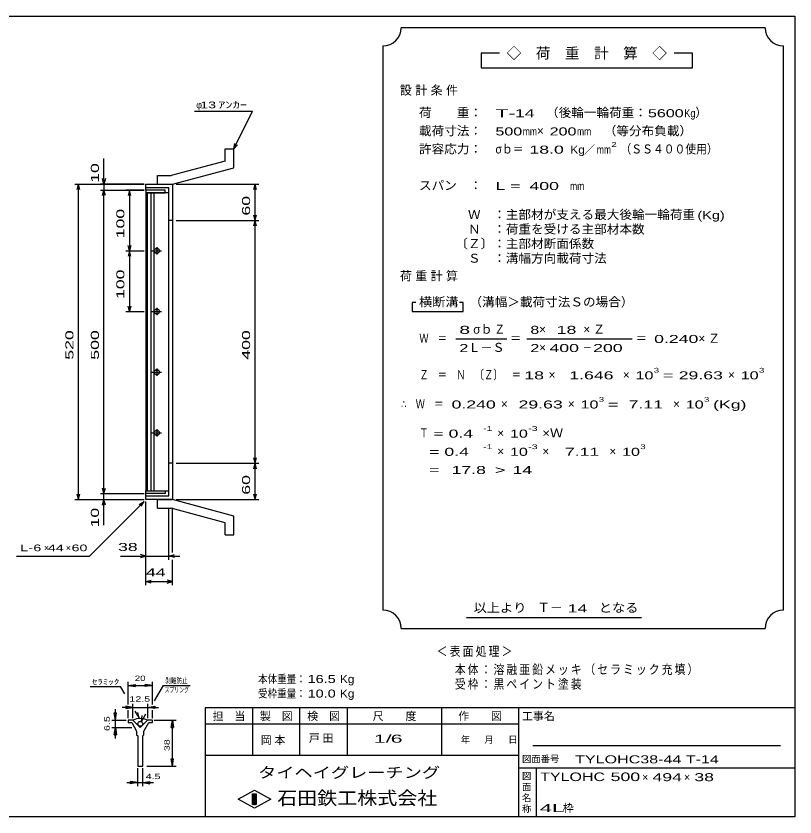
# Model space of a CAD drawing. Units: millimetres, scale not verified. Extents: x -1092 to 1034, y -771 to 635.
# Drawn here: x -250 to 1034, y -685 to 635 of the extents above; entities that cross this region are included whole.
import ezdxf
from ezdxf.enums import TextEntityAlignment as Align

# ---------------------------------------------------------------- set-up
doc = ezdxf.new("R2010")
doc.units = ezdxf.units.MM
doc.header["$LTSCALE"] = 6
for name, color, linetype, lineweight in [('0_2', 150, 'Continuous', 25), ('16', 3, 'Continuous', 25), ('19', 6, 'Continuous', 25), ('22', 2, 'Continuous', 25), ('32', 4, 'Continuous', 25)]:
    doc.layers.add(name, color=color, linetype=linetype, lineweight=lineweight)
doc.styles.add('ベクトル', font='')
doc.styles.get('ベクトル').set_extended_font_data('ベクトル')

msp = doc.modelspace()

# ---------------------------------------------------------------- linework, layer by layer
at = {"layer": '0_2'}
for p, q in [((-1041.6, 635.4), (1034.4, 635.4)), ((1034.4, 635.4), (1034.4, -684.6)), ((1034.4, -504.6), (62.4, -504.6)), ((62.4, -504.6), (62.4, -684.6)), ((140.4, -504.6), (140.4, -582.6)), ((218.4, -582.6), (218.4, -504.6)), ((296.4, -504.6), (296.4, -582.6)), ((452.4, -582.6), (452.4, -504.6)), ((578.4, -504.6), (578.4, -684.6)), ((578.4, -531.6), (62.4, -531.6)), ((1010.4, -567.6), (602.4, -567.6)), ((62.4, -582.6), (578.4, -582.6)), ((578.4, -603.6), (1034.4, -603.6)), ((608.4, -684.6), (608.4, -603.6)), ((116.4, -655.2), (143.4, -640.2)), ((140.4, -646.2), (146.4, -646.2)), ((140.4, -664.2), (140.4, -646.2)), ((140.4, -646.2), (141.6, -646.2)), ((141.6, -646.2), (141.6, -664.2)), ((142.8, -664.2), (142.8, -646.2)), ((142.8, -646.2), (144, -646.2)), ((143.4, -640.2), (170.4, -655.2)), ((144, -646.2), (144, -664.2)), ((145.2, -664.2), (145.2, -646.2)), ((145.2, -646.2), (146.4, -646.2)), ((146.4, -646.2), (146.4, -664.2)), ((146.4, -646.2), (146.4, -664.2)), ((143.4, -670.2), (116.4, -655.2)), ((170.4, -655.2), (143.4, -670.2)), ((146.4, -664.2), (140.4, -664.2)), ((141.6, -664.2), (142.8, -664.2)), ((144, -664.2), (145.2, -664.2)), ((1034.4, -684.6), (-1041.6, -684.6))]:
    msp.add_line(p, q, dxfattribs=at)
at = {"layer": '16'}
for p, q in [((-3.6, 348.4), (-35.6, 348.4)), ((-35.6, 348.4), (-35.6, 343.9)), ((-35.6, 343.9), (-3.6, 343.9)), ((-35.6, 343.9), (-35.6, -147.1)), ((2.4, 343.9), (-35.6, 343.9)), ((-33.6, 343.9), (-33.6, -147.1)), ((-26.6, -147.1), (-26.6, 343.9)), ((-22.6, 343.9), (-22.6, -147.1)), ((-3.6, 343.9), (-3.6, 348.4)), ((2.4, -147.1), (2.4, 343.9)), ((-15.6, 251.4), (-19.6, 251.4)), ((-17.6, 254.4), (-17.6, 242.4)), ((-25.6, 248.4), (-9.6, 248.4)), ((-19.6, 245.4), (-15.6, 245.4)), ((-25.6, 148.4), (-9.6, 148.4)), ((-15.6, 151.4), (-19.6, 151.4)), ((-19.6, 145.4), (-15.6, 145.4)), ((-17.6, 154.4), (-17.6, 142.4)), ((-17.6, 54.4), (-17.6, 42.4)), ((-25.6, 48.4), (-9.6, 48.4)), ((-15.6, 51.4), (-19.6, 51.4)), ((-19.6, 45.4), (-15.6, 45.4)), ((-25.6, -51.6), (-9.6, -51.6)), ((-15.6, -48.6), (-19.6, -48.6)), ((-17.6, -45.6), (-17.6, -57.6)), ((-19.6, -54.6), (-15.6, -54.6)), ((-35.6, -147.1), (-3.6, -147.1)), ((-35.6, -151.6), (-35.6, -147.1)), ((-35.6, -147.1), (2.4, -147.1)), ((-3.6, -151.6), (-35.6, -151.6)), ((-3.6, -147.1), (-3.6, -151.6))]:
    msp.add_line(p, q, dxfattribs=at)
for centre, radius, start, end in [((-19.6, 248.4), 3, 90, 270), ((-17.6, 248.4), 4, 46.6, 133.4), ((-15.6, 248.4), 3, 270, 90), ((-17.6, 248.4), 4, 226.6, 313.4), ((-19.6, 148.4), 3, 90, 270), ((-17.6, 148.4), 4, 46.6, 133.4), ((-17.6, 148.4), 4, 226.6, 313.4), ((-15.6, 148.4), 3, 270, 90), ((-19.6, 48.4), 3, 90, 270), ((-17.6, 48.4), 4, 46.6, 133.4), ((-17.6, 48.4), 4, 226.6, 313.4), ((-15.6, 48.4), 3, 270, 90), ((-19.6, -51.6), 3, 90, 270), ((-17.6, -51.6), 4, 46.6, 133.4), ((-15.6, -51.6), 3, 270, 90), ((-17.6, -51.6), 4, 226.6, 313.4)]:
    msp.add_arc(centre, radius, start, end, dxfattribs=at)
at = {"layer": '19'}
for p, q in [((95.4, 416.4), (109.4, 416.4)), ((95.4, 396.4), (95.4, 416.4)), ((109.4, 385.4), (109.4, 416.4)), ((95.4, 396.4), (6.4, 372.4)), ((8.4, 358.4), (109.4, 385.4)), ((-16.6, 372.4), (6.4, 372.4)), ((-16.6, 358.4), (-16.6, 372.4)), ((-35.6, 348.4), (-35.6, 358.4)), ((-35.6, 358.4), (7.4, 358.4)), ((-16.6, 358.4), (8.4, 358.4)), ((7.4, 358.4), (8.4, 357.4)), ((8.4, 357.4), (8.4, -160.6)), ((2.4, 352.4), (-35.6, 352.4)), ((2.4, -155.6), (2.4, 352.4)), ((8.4, 298.4), (2.4, 298.4)), ((8.4, -101.6), (2.4, -101.6)), ((-35.6, -161.6), (-35.6, -151.6)), ((-35.6, -155.6), (2.4, -155.6)), ((7.4, -161.6), (-35.6, -161.6)), ((-16.6, -161.6), (8.4, -161.6)), ((-16.6, -175.6), (-16.6, -161.6)), ((8.4, -160.6), (7.4, -161.6)), ((109.4, -188.6), (8.4, -161.6)), ((-16.6, -175.6), (6.4, -175.6)), ((95.4, -199.6), (6.4, -175.6)), ((109.4, -219.6), (109.4, -188.6)), ((95.4, -219.6), (95.4, -199.6)), ((95.4, -219.6), (109.4, -219.6))]:
    msp.add_line(p, q, dxfattribs=at)
at = {"layer": '22', "color": 4}
for p, q in [((985.2, 616.2), (385.2, 616.2)), ((355.2, 586.2), (355.2, -343.8)), ((1015.2, -343.8), (1015.2, 586.2)), ((547.2, 574.2), (517.2, 574.2)), ((517.2, 574.2), (517.2, 550.2)), ((865.2, 574.2), (835.2, 574.2)), ((865.2, 550.2), (865.2, 574.2)), ((517.2, 550.2), (865.2, 550.2)), ((44.4, 478.4), (140.4, 478.4)), ((109.4, 416.4), (140.4, 478.4)), ((109.4, 416.4), (111.2, 425.16)), ((109.4, 416.4), (115.4, 423)), ((-104.6, 358.4), (-104.6, 400.4)), ((-152.6, 358.4), (-38.6, 358.4)), ((-149, 349.4), (-146.6, 358.4)), ((-144.2, 349.4), (-146.6, 358.4)), ((-146.6, -161.6), (-146.6, 358.4)), ((-38.6, 358.4), (-110.6, 358.4)), ((-104.6, 358.4), (-107, 367.4)), ((-102.2, 367.4), (-104.6, 358.4)), ((-104.6, 358.4), (-104.6, 348.4)), ((14.4, 358.4), (150.6, 358.4)), ((142.2, 349.4), (144.6, 358.4)), ((147, 349.4), (144.6, 358.4)), ((144.6, 298.4), (144.6, 358.4)), ((-110.6, 348.4), (-38.6, 348.4)), ((-107, 339.4), (-104.6, 348.4)), ((-102.2, 339.4), (-104.6, 348.4)), ((-104.6, -151.6), (-104.6, 348.4)), ((-38.6, 348.4), (-68.6, 348.4)), ((-62.6, 348.4), (-65, 339.4)), ((-60.2, 339.4), (-62.6, 348.4)), ((-62.6, 348.4), (-62.6, 248.4)), ((144.6, 298.4), (142.2, 307.4)), ((144.6, 298.4), (147, 307.4)), ((14.4, 298.4), (150.6, 298.4)), ((142.2, 289.4), (144.6, 298.4)), ((147, 289.4), (144.6, 298.4)), ((144.6, -101.6), (144.6, 298.4)), ((-62.6, 248.4), (-65, 257.4)), ((-60.2, 257.4), (-62.6, 248.4)), ((-68.6, 248.4), (-38.6, 248.4)), ((-62.6, 248.4), (-65, 239.4)), ((-60.2, 239.4), (-62.6, 248.4)), ((-62.6, 248.4), (-62.6, 148.4)), ((409.2, 163.2), (403.2, 163.2)), ((403.2, 163.2), (403.2, 148.2)), ((487.2, 163.2), (481.2, 163.2)), ((487.2, 148.2), (487.2, 163.2)), ((-68.6, 148.4), (-38.6, 148.4)), ((-62.6, 148.4), (-65, 157.4)), ((-60.2, 157.4), (-62.6, 148.4)), ((403.2, 148.2), (487.2, 148.2)), ((475.2, 103.2), (559.2, 103.2)), ((592.2, 103.2), (766.2, 103.2)), ((14.4, -101.6), (150.6, -101.6)), ((144.6, -101.6), (142.2, -92.6)), ((142.2, -110.6), (144.6, -101.6)), ((144.6, -101.6), (147, -92.6)), ((147, -110.6), (144.6, -101.6)), ((144.6, -161.6), (144.6, -101.6)), ((-104.6, -151.6), (-107, -142.6)), ((-104.6, -151.6), (-102.2, -142.6)), ((-146.6, -161.6), (-149, -152.6)), ((-146.6, -161.6), (-144.2, -152.6)), ((-110.6, -151.6), (-38.6, -151.6)), ((-104.6, -161.6), (-104.6, -151.6)), ((144.6, -161.6), (142.2, -152.6)), ((144.6, -161.6), (147, -152.6)), ((-152.6, -161.6), (-38.6, -161.6)), ((-128.6, -254.6), (-38.6, -164.6)), ((-110.6, -161.6), (-38.6, -161.6)), ((-107, -170.6), (-104.6, -161.6)), ((-102.2, -170.6), (-104.6, -161.6)), ((-104.6, -203.6), (-104.6, -161.6)), ((-46.4, -169.4), (-38.6, -164.6)), ((-43.4, -172.4), (-38.6, -164.6)), ((-35.6, -260.6), (-35.6, -164.6)), ((-35.6, -302.6), (-35.6, -164.6)), ((14.4, -161.6), (150.6, -161.6)), ((2.4, -260.6), (2.4, -175)), ((8.4, -248.6), (8.4, -175)), ((-248.6, -254.6), (-128.6, -254.6)), ((-77.6, -254.6), (-35.6, -254.6)), ((-35.6, -254.6), (-44.6, -252.2)), ((-44.6, -257), (-35.6, -254.6)), ((-35.6, -254.6), (2.4, -254.6)), ((2.4, -254.6), (11.4, -252.2)), ((11.4, -257), (2.4, -254.6)), ((2.4, -254.6), (20.4, -254.6)), ((8.4, -302.6), (8.4, -260.6)), ((-35.6, -296.6), (-26.6, -294.2)), ((-26.6, -299), (-35.6, -296.6)), ((-35.6, -296.6), (8.4, -296.6)), ((8.4, -296.6), (-0.6, -294.2)), ((-0.6, -299), (8.4, -296.6)), ((493.2, -355.8), (781.2, -355.8)), ((385.2, -373.8), (985.2, -373.8))]:
    msp.add_line(p, q, dxfattribs=at)
for centre, start, end in [((355.2, 616.2), 270, 0), ((1015.2, 616.2), 180, 270), ((355.2, -373.8), 0, 90), ((1015.2, -373.8), 90, 180)]:
    msp.add_arc(centre, 30, start, end, dxfattribs=at)
at = {"layer": '32'}
for p, q in [((-64.8, -499.2), (-64.8, -462)), ((-24.8, -499.2), (-24.8, -462)), ((-127.4, -469.8), (-77.4, -469.8)), ((-70.4, -481.8), (-77.4, -469.8)), ((-64.8, -468), (-52.8, -466.2)), ((-64.8, -468), (-52.8, -469.8)), ((-64.8, -468), (-24.8, -468)), ((-52.8, -469.8), (-52.8, -466.2)), ((-24.8, -468), (-36.8, -466.2)), ((-36.8, -469.8), (-36.8, -466.2)), ((-24.8, -468), (-36.8, -469.8)), ((-21.2, -493), (-6.6, -467.8)), ((-6.6, -467.8), (37.4, -467.8)), ((-56.8, -522), (-56.8, -498)), ((-32.8, -498), (-32.8, -522)), ((-85.8, -525), (-87.6, -513)), ((-87.6, -513), (-84, -513)), ((-85.8, -525), (-85.8, -507)), ((-85.8, -525), (-84, -513)), ((-56.8, -504), (-74.8, -504)), ((-56.8, -504), (-68.8, -502.2)), ((-68.8, -502.2), (-68.8, -505.8)), ((-68.8, -505.8), (-56.8, -504)), ((-64.8, -522), (-64.8, -508.8)), ((-56.8, -504), (-32.8, -504)), ((-53.8, -510), (-46.8, -522)), ((-46.8, -522), (-49, -512.6)), ((-32.8, -504), (-20.8, -502.2)), ((-20.8, -505.8), (-32.8, -504)), ((-32.8, -504), (-14.8, -504)), ((-24.8, -522), (-24.8, -508.8)), ((-20.8, -502.2), (-20.8, -505.8)), ((-91.8, -525), (-67.8, -525)), ((-85.8, -537), (-85.8, -525)), ((-64.8, -525), (-64.8, -529)), ((-56.8, -525), (-64.8, -525)), ((-44.8, -537), (-56.8, -525)), ((-32.8, -525), (-44.8, -537)), ((-36, -515), (-42.8, -527)), ((-42.8, -527), (-41.4, -517.4)), ((-24.8, -525), (-32.8, -525)), ((-24.8, -529), (-24.8, -525)), ((-21.8, -525), (14.2, -525)), ((6.4, -537), (8.2, -525)), ((8.2, -525), (10, -537)), ((8.2, -601), (8.2, -525)), ((-91.8, -537), (-58.8, -537)), ((-87.6, -549), (-85.8, -537)), ((-85.8, -537), (-84, -549)), ((-85.8, -555), (-85.8, -537)), ((-64.8, -529), (-58.8, -529)), ((-58.8, -529), (-50.8, -543)), ((-38.8, -543), (-30.8, -529)), ((-30.8, -529), (-24.8, -529)), ((6.4, -537), (10, -537)), ((-87.6, -549), (-84, -549)), ((-50.8, -543), (-50.8, -549)), ((-50.8, -549), (-48.8, -551)), ((-48.8, -551), (-48.8, -601)), ((-40.8, -551), (-38.8, -549)), ((-40.8, -601), (-40.8, -551)), ((-38.8, -549), (-38.8, -543)), ((8.2, -601), (6.4, -589)), ((6.4, -589), (10, -589)), ((8.2, -601), (10, -589)), ((-48.8, -601), (-40.8, -601)), ((-48.8, -634), (-48.8, -604)), ((-40.8, -634), (-40.8, -604)), ((-33.8, -601), (14.2, -601)), ((-66.8, -628), (-48.8, -628)), ((-48.8, -628), (-60.8, -626.2)), ((-60.8, -629.8), (-60.8, -626.2)), ((-48.8, -628), (-60.8, -629.8)), ((-48.8, -628), (-40.8, -628)), ((-40.8, -628), (-28.8, -626.2)), ((-40.8, -628), (-28.8, -629.8)), ((-40.8, -628), (-22.8, -628)), ((-28.8, -629.8), (-28.8, -626.2))]:
    msp.add_line(p, q, dxfattribs=at)
msp.add_circle((-44.8, -531), 4, dxfattribs=at)
msp.add_arc((-45, -552.41), 30, 66, 113, dxfattribs=at)

# ---------------------------------------------------------------- texts
at = {"layer": '0_2', "style": 'ベクトル'}
for s, height, p in [('担\u3000当', 13.2, (74.4, -518.4)), ('製\u3000図', 13.2, (152.4, -518.4)), ('検\u3000図', 13.2, (230.4, -518.4)), ('尺\u3000\u3000度', 13.2, (338.4, -518.4)), ('作\u3000\u3000図', 13.2, (479.4, -518.4)), ('工事名', 13.2, (584.4, -518.4)), ('年', 11, (483.6, -557.1)), ('月', 11, (522.6, -557.1)), ('日', 11, (561.6, -557.1)), ('図面番号', 11, (584.4, -588.9)), ('図', 11, (584.4, -617.1)), ('面', 11, (584.4, -635.1)), ('名', 11, (584.4, -653.1)), ('称', 11, (584.4, -671.1))]:
    msp.add_text(s, height=height, dxfattribs=at).set_placement(p, align=Align.MIDDLE_LEFT)
at = {"layer": '0_2', "color": 222, "style": 'ベクトル'}
for s, height, width, p in [('タイヘイグレーチング', 17.6, 1.25, (149.4, -611.4)), ('石田鉄工株式会社', 21.99, 1.1, (180.9, -653.4))]:
    msp.add_text(s, height=height, dxfattribs=dict(at, width=width)).set_placement(p, align=Align.MIDDLE_LEFT)
at = {"layer": '22', "style": 'ベクトル'}
for s, height, p in [('◇\u3000荷\u3000重\u3000計\u3000算\u3000◇', 17.6, (559.2, 574.2)), ('φ', 11, (47.4, 488.9)), ('）', 14.52, (870, 476.1)), ('×', 14.52, (609, 446.1)), ('／', 13.2, (686.7, 415.2)), ('σｂ', 14.52, (504, 119.1)), ('×', 14.52, (612.6, 119.1)), ('Ｌ－Ｓ', 14.52, (496.2, 89.1)), ('×', 14.52, (612.6, 89.1)), ('×', 14.52, (628.2, 44.1)), ('×', 14.52, (750.6, 44.1)), ('×', 14.52, (924, 44.1)), ('×', 14.52, (549.6, -3.9)), ('×', 14.52, (660, -3.9)), ('×', 14.52, (833.4, -3.9)), ('×', 14.52, (543.6, -51.9)), ('×', 14.52, (543.6, -81.9)), ('×', 14.52, (618, -81.9)), ('×', 14.52, (728.4, -81.9)), ('×', 11, (-203.6, -241.1)), ('×', 11, (-167.6, -241.1)), ('Ｔ－', 15.4, (609.6, -339.3)), ('×', 13.2, (782.4, -619)), ('×', 13.2, (851.4, -619)), ('枠', 13.2, (651.6, -670))]:
    msp.add_text(s, height=height, dxfattribs=at).set_placement(p, align=Align.MIDDLE_LEFT)
for s, height, width, p in [(' 13 ', 11, 1.6, (47.4, 488.9)), ('ｱﾝｶｰ', 11, 1.6, (83.4, 488.9)), ('荷\u3000\u3000重：\u3000', 14.52, 1.05, (414.6, 476.1)), ('T-', 13.2, 2, (540.6, 475.2)), (' 14 ', 13.2, 1.65, (564.6, 475.2)), ('（後輪一輪荷重：', 14.52, 1.05, (624, 476.1)), ('5600', 13.2, 1.5, (792, 475.2)), ('Kg', 13.2, 0.85, (852, 475.2)), ('載荷寸法：\u3000', 14.52, 1.05, (414.6, 446.1)), ('500', 13.2, 1.5, (540.6, 445.2)), ('mm', 13.2, 0.8, (585.6, 445.2)), ('200', 13.2, 1.5, (630, 445.2)), ('mm', 13.2, 0.8, (675, 445.2)), ('\u3000（等分布負載）', 14.52, 1.05, (698.4, 446.1)), ('許容応力：\u3000', 14.52, 1.05, (414.6, 416.1)), ('σｂ＝', 14.52, 0.9, (540.6, 416.1)), ('2', 7.92, 1.5, (731.7, 423.6)), ('（ＳＳ４００使用）', 14.52, 0.9, (746.7, 416.1)), (' 18.0', 13.2, 1.65, (588.6, 415.2)), ('Kg', 13.2, 1.1, (664.2, 415.2)), ('mm', 13.2, 0.8, (707.7, 415.2)), ('スパン\u3000：\u3000', 14.52, 1.05, (414.6, 356.1)), ('L = ', 13.2, 1.65, (540.6, 355.2)), (' 400 ', 13.2, 1.65, (588.6, 355.2)), ('mm', 13.2, 0.8, (663.6, 355.2)), ('\u3000Ｗ\u3000：主部材が支える最大後輪一輪荷重', 14.52, 1.05, (474.6, 308.1)), ('(Kg)', 13.2, 1.35, (873.6, 307.2)), ('\u3000Ｎ\u3000：荷重を受ける主部材本数', 14.52, 1.05, (474.6, 284.1)), ('〔Ｚ〕：主部材断面係数', 14.52, 1.05, (474.6, 260.1)), ('\u3000Ｓ\u3000：溝幅方向載荷寸法', 14.52, 1.05, (474.6, 236.1)), ('横断溝', 14.52, 1.1, (414.6, 164.1)), ('\u3000（溝幅＞載荷寸法Ｓの場合）', 14.52, 1.05, (477, 164.1)), ('8', 13.2, 1.8, (481.2, 118.2)), ('Ｚ', 14.52, 0.9, (538.8, 119.1)), ('8', 13.2, 1.5, (598.2, 118.2)), (' 18 ', 13.2, 1.65, (633.6, 118.2)), ('Ｗ\u3000＝', 14.52, 0.75, (415.2, 104.1)), ('＝', 14.52, 0.9, (565.2, 104.1)), ('＝', 14.52, 0.9, (772.2, 104.1)), ('0.240', 13.2, 1.65, (802.2, 103.2)), ('2', 13.2, 1.5, (481.2, 88.2)), ('2', 13.2, 1.5, (598.2, 88.2)), (' 400 ', 13.2, 1.65, (621.6, 88.2)), (' 200 ', 13.2, 1.65, (693.6, 88.2)), ('－', 14.52, 0.75, (684.6, 89.1)), ('Ｚ\u3000＝\u3000Ｎ\u3000〔Ｚ〕\u3000＝', 14.52, 0.75, (415.2, 44.1)), ('3', 7.92, 1.5, (801.6, 51.6)), ('3', 7.92, 1.5, (975, 51.6)), (' 18 ', 13.2, 1.65, (580.2, 43.2)), ('  1.646', 13.2, 1.65, (646.2, 43.2)), ('10', 13.2, 1.5, (771.6, 43.2)), ('=', 13.2, 1.7, (816.6, 43.2)), (' 29.63', 13.2, 1.65, (834.6, 43.2)), ('10', 13.2, 1.5, (945, 43.2)), ('∴\u3000Ｗ\u3000＝', 14.52, 0.75, (385.2, -3.9)), (' 0.240', 13.2, 1.65, (460.2, -4.8)), (' 29.63', 13.2, 1.65, (570.6, -4.8)), ('10', 13.2, 1.5, (681, -4.8)), ('3', 7.92, 1.5, (711, 3.6)), ('  7.11', 13.2, 1.65, (744, -4.8)), ('10', 13.2, 1.5, (854.4, -4.8)), ('3', 7.92, 1.5, (884.4, 3.6)), ('(Kg)', 13.2, 1.65, (899.4, -4.8)), ('=', 13.2, 1.7, (726, -4.8)), ('Ｔ', 14.52, 0.75, (415.2, -51.9)), (' = 0.4', 13.2, 1.65, (430.2, -52.8)), ('-1', 7.918, 1.65, (520.2, -44.4)), ('10', 13.2, 1.5, (564.6, -52.8)), ('-3', 7.918, 1.65, (594.6, -44.4)), ('×Ｗ', 14.52, 1.1, (618, -51.9)), ('  = 0.4', 13.2, 1.65, (415.2, -82.8)), ('-1', 7.918, 1.65, (520.2, -74.4)), ('10', 13.2, 1.5, (564.6, -82.8)), ('-3', 7.918, 1.65, (594.6, -74.4)), ('  7.11', 13.2, 1.65, (639, -82.8)), ('10', 13.2, 1.5, (749.4, -82.8)), ('3', 7.92, 1.5, (779.4, -74.4)), ('  =', 13.2, 1.65, (415.2, -112.8)), (' 17.8', 13.2, 1.65, (460.2, -112.8)), ('>', 13.2, 1.7, (539.7, -112.8)), (' 14 ', 13.2, 1.65, (560.7, -112.8)), ('L-', 11, 1.6, (-242.6, -241.1)), (' 6 ', 11, 1.6, (-227.6, -241.1)), (' 44 ', 11, 1.6, (-203.6, -241.1)), (' 60 ', 11, 1.6, (-164.6, -241.1)), (' 38 ', 13.2, 1.65, (-89.6, -239.6)), (' 44 ', 13.2, 1.65, (-43.6, -281.6)), ('以上より\u3000', 14.52, 1.1, (504.6, -339.9)), (' 14 ', 13.2, 1.65, (651.6, -340.8)), ('となる', 14.52, 1.1, (711, -339.9)), ('本体重量：', 13.2, 0.85, (149.4, -457.2)), (' 16.5', 13.2, 1.35, (224.4, -457.2)), ('Kg', 13.2, 1.1, (284.4, -457.2)), ('受枠重量：', 13.2, 0.85, (149.4, -481.2)), (' 10.0', 13.2, 1.35, (224.4, -481.2)), ('Kg', 13.2, 1.1, (284.4, -481.2)), ('1/', 13.2, 2, (340.2, -555.6)), (' 6 ', 13.2, 2, (358.2, -555.6)), ('TYLOHC38-44 T-14', 13.2, 1.5, (672, -589.6)), ('TYLOHC', 14.08, 1.4, (614.4, -618.4)), (' 500 ', 14.08, 1.55, (722.4, -618.4)), (' 494 ', 13.2, 1.65, (791.4, -619)), (' 38 ', 13.2, 1.65, (860.4, -619)), ('4L', 13.2, 2.05, (613.8, -670))]:
    msp.add_text(s, height=height, dxfattribs=dict(at, width=width)).set_placement(p, align=Align.MIDDLE_LEFT)
at = {"layer": '22', "style": 'ベクトル', "width": 1.65}
for s, p in [(' 10 ', (-119.6, 352.4)), (' 60 ', (129.6, 298.4)), (' 100 ', (-77.6, 260.9)), (' 100 ', (-77.6, 160.9)), (' 520 ', (-161.6, 60.9)), (' 500 ', (-119.6, 60.9)), (' 400 ', (129.6, 60.9)), (' 60 ', (129.6, -161.6)), (' 10 ', (-119.6, -215.6))]:
    msp.add_text(s, height=13.2, rotation=90, dxfattribs=at).set_placement(p, align=Align.MIDDLE_LEFT)
at = {"layer": '22', "attachment_point": 4, "style": 'ベクトル'}
for s, insert, char_height in [('\\T1.28;設計条件', (383.1, 512.1), 14.52), ('\\T1.28;荷重計算', (383.1, 206.1), 14.52), ('\\T1.42;×Ｚ', (685.5, 119.1), 14.52), ('\\T1.42;×Ｚ', (875.1, 104.1), 14.52), ('\\T1.2;\\W0.85;＜表面処理＞', (443.7, -412.3), 15.4), ('\\T1.19;\\W0.85;本体：溶融亜鉛メッキ', (473.7, -442.3), 15.4), ('\\T1.19;\\W0.85;（セラミック充填）', (687.2, -442.3), 15.4), ('\\T1.19;\\W0.85;受枠：黒ペイント塗装', (473.7, -466.3), 15.4), ('\\T1.25;岡本\u3000', (153.9, -558.6), 13.2), ('\\T1.25;戸田\u3000', (233.1, -555.6), 13.2)]:
    msp.add_mtext(s, dxfattribs=dict(at, insert=insert, char_height=char_height))
at = {"layer": '32', "color": 2, "style": 'ベクトル'}
for s, width, p in [('ｾﾗﾐｯｸ', 1.5, (-124.4, -462)), ('20', 1.35, (-53.8, -456)), ('剥離防止', 0.75, (-3.6, -460)), ('スプリング', 0.65, (-4.6, -475)), ('12.5', 1.5, (-62.8, -490.2)), (' 4.5 ', 1.5, (-40.8, -617.8))]:
    msp.add_text(s, height=8.798, dxfattribs=dict(at, width=width)).set_placement(p, align=Align.MIDDLE_LEFT)
at = {"layer": '32', "color": 2, "style": 'ベクトル', "width": 1.5}
for s, p in [('6.5', (-99.6, -543)), (' 38 ', (-0.8, -581))]:
    msp.add_text(s, height=8.798, rotation=90, dxfattribs=at).set_placement(p, align=Align.MIDDLE_LEFT)

doc.saveas('drawing.dxf')
